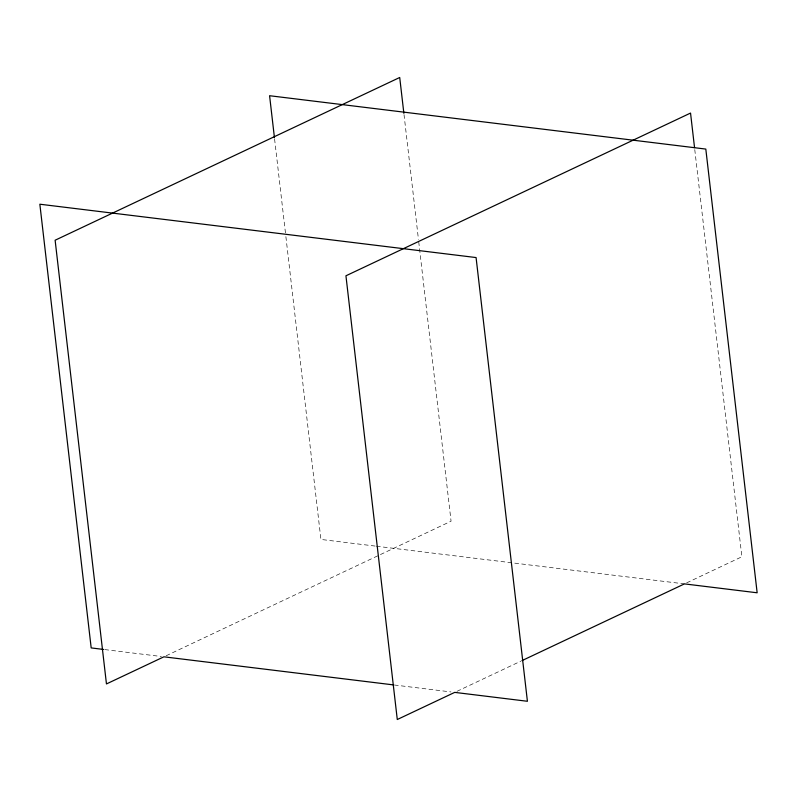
<?xml version="1.0" encoding="UTF-8"?>
<svg xmlns="http://www.w3.org/2000/svg" width="797" height="797" viewBox="0 0 797 797"><rect width="100%" height="100%" fill="white"/><g stroke="black" fill="none" stroke-linecap="round" stroke-linejoin="round"><path stroke-width="0.6" stroke-dasharray="3.98 2.99" d="M166.135 655.762L451.062 521.208L418.594 240.644M456.96 691.328L520.83 661.161M686.655 582.856L741.877 556.774L694.685 148.9M375.138 546.065L320.922 539.439L285.595 234.149M376.373 546.214L684.444 583.892M104.746 649.585L161.432 656.519M394.336 685.002L451.012 691.935M404.009 114.569L418.455 239.409M274.586 138.977L285.456 232.913"/><path stroke-width="1.2" d="M521.955 660.633L684.444 583.892L757.15 592.789L705.813 149.079L269.585 95.72L274.447 137.742M103.51 649.435L91.187 647.921L39.85 204.211L476.078 257.561L527.415 701.28L454.718 692.384L397.285 719.512L345.938 275.792L690.541 113.064L694.546 147.664M393.1 684.852L163.893 656.818L106.459 683.936L55.123 240.226L399.715 77.488L403.87 113.333"/></g></svg>
